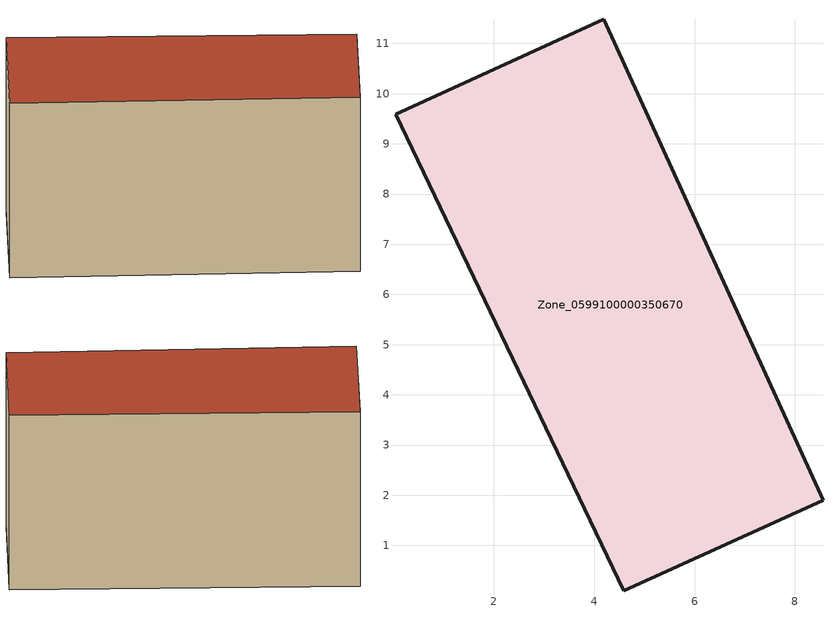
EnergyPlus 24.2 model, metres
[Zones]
Zone_0599100000350670
 floor ground (C_G): 4.19,11.48 8.56,1.9 4.59,0.09 0.04,9.59 z0
 wall outside (C_F): 4.19,11.48 0.04,9.59 4.59,0.09 8.56,1.9 4.19,11.48 z0:5.8
 roof outside (C_R): 8.56,1.9 4.19,11.48 0.04,9.59 4.59,0.09 z5.8
[BUILDING]
Pand.0599100000350670: North Axis=0; Terrain=City; Loads Convergence Tolerance Value=0.04; Temperature Convergence Tolerance Value=0.4; Solar Distribution=FullExterior; Maximum Number of Warmup Days=25; Minimum Number of Warmup Days=1
[Site:Location]
Rotterdam.The.Hague.AP_ZH_NLD Design_Conditions: Latitude=51.96; Longitude=4.45; Time Zone=1; Elevation=-4.5
[SITE:GROUNDTEMPERATURE:BUILDINGSURFACE]
18, 18, 18, 18, 18, 18, 18, 18, 18, 18, 18, 18
[MATERIAL] Thermal Absorptance=0.9; Solar Absorptance=0.7; Visible Absorptance=0.7
Name | Roughness | Thickness | Conductivity | Density | Specific Heat
G.TC.1992-2005 | MediumSmooth | 0.15 | 0.06 | 540 | 1210
F.TC.1992-2005 | Rough | 0.3 | 0.12 | 1920 | 840
R.TC.1992-2005 | MediumRough | 0.2 | 0.08 | 1500 | 1000
[CONSTRUCTION]
C_G: G.TC.1992-2005
C_F: F.TC.1992-2005
C_R: R.TC.1992-2005
[ZONE]
Zone_0599100000350670: Type=1; Multiplier=1; Ceiling Height=Autocalculate; Volume=Autocalculate; Floor Area=autocalculate; Part of Total Floor Area=Yes
[ZONEINFILTRATION:DESIGNFLOWRATE]
Infil_Zone_0599100000350670: Zone or ZoneList or Space or SpaceList=Zone_0599100000350670; Schedule=AlwaysOn; Design Flow Rate Calculation Method=Flow/Area; Flow Rate per Floor Area=0.0015; Constant Term Coefficient=1; Temperature Term Coefficient=0; Velocity Term Coefficient=0; Velocity Squared Term Coefficient=0
[HVACTEMPLATE:ZONE:IDEALLOADSAIRSYSTEM]
Zone_0599100000350670: Maximum Heating Supply Air Temperature=50; Minimum Cooling Supply Air Temperature=13; Maximum Heating Supply Air Humidity Ratio=0.0156; Minimum Cooling Supply Air Humidity Ratio=0.0077; Heating Limit=NoLimit; Cooling Limit=NoLimit; Dehumidification Control Type=ConstantSensibleHeatRatio; Cooling Sensible Heat Ratio=0.7; Dehumidification Setpoint=60; Humidification Control Type=None; Humidification Setpoint=30; Outdoor Air Method=None; Outdoor Air Flow Rate per Person=0.00944; Outdoor Air Flow Rate per Zone Floor Area=0; Outdoor Air Flow Rate per Zone=0; Demand Controlled Ventilation Type=None; Outdoor Air Economizer Type=NoEconomizer; Heat Recovery Type=None; Sensible Heat Recovery Effectiveness=0.7; Latent Heat Recovery Effectiveness=0.65
[ZONECONTROL:THERMOSTAT]
ThermostatControl_Zone_0599100000350670: Zone or ZoneList=Zone_0599100000350670; Control Type Schedule=DualSetpointControlType; Control 1=Thermostat_Zone_0599100000350670; Temperature Difference Between Cutout And Setpoint=0
[THERMOSTATSETPOINT:DUALSETPOINT]
Thermostat_Zone_0599100000350670: Heating Setpoint Temperature Schedule=HeatingSetpoint_Zone_0599100000350670; Cooling Setpoint Temperature Schedule=CoolingSetpoint_Zone_0599100000350670
[SCHEDULE:COMPACT]
HeatingSetpoint_Zone_0599100000350670: Through: 12/31, For: AllDays, Until: 24:00, 21
CoolingSetpoint_Zone_0599100000350670: Through: 12/31, For: AllDays, Until: 24:00, 24
DualSetpointControlType: Through: 12/31, For: AllDays, Until: 24:00, 4
AlwaysOn: Through: 12/31, For: AllDays, Until: 24:00, 1
